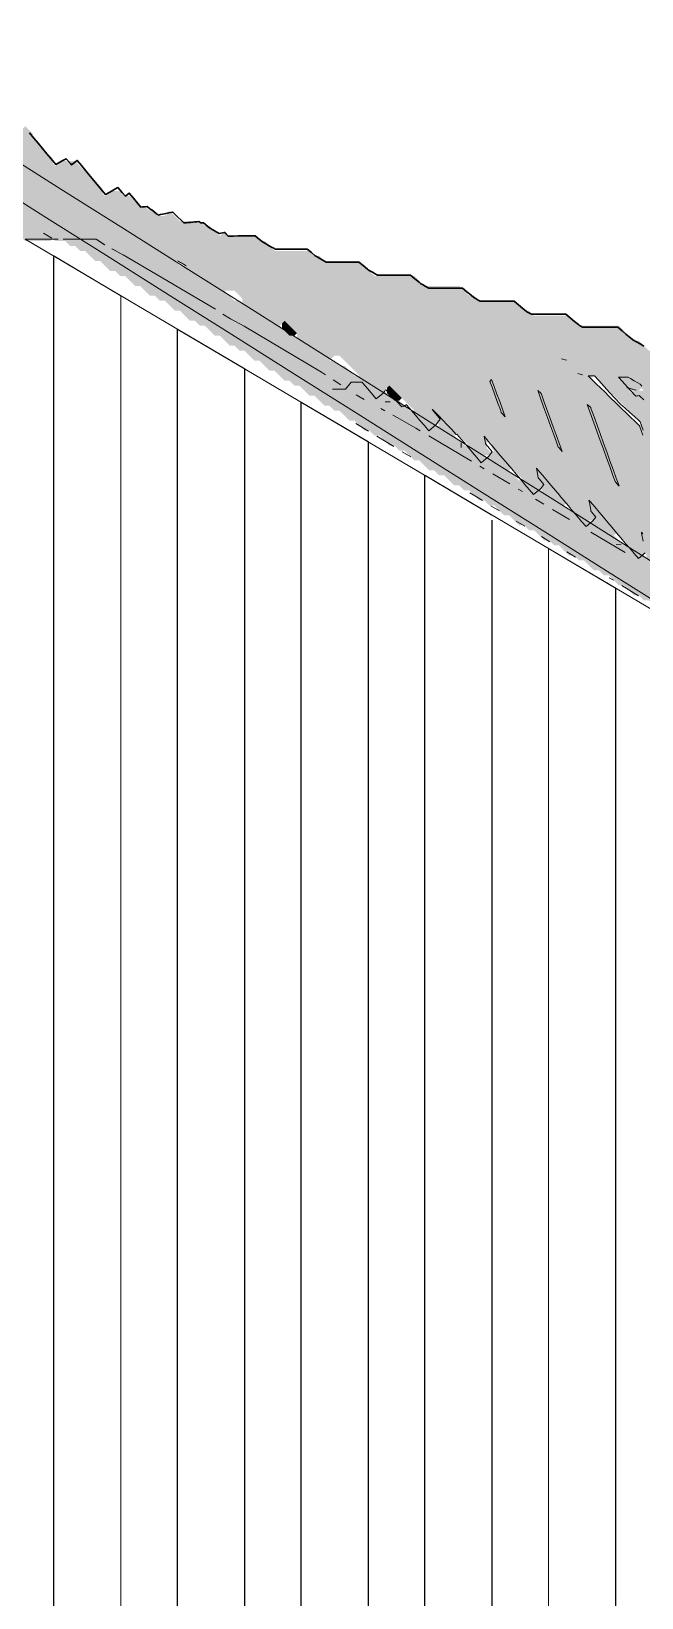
# Model space of a CAD drawing. Header units: millimetres. Extents: x 0 to 84100, y 0 to 59400.
# Drawn here: x 44568 to 45791, y 36104 to 39243 of the extents above; entities that cross this region are included whole.
import ezdxf

# ---------------------------------------------------------------- set-up
doc = ezdxf.new("R2010")
doc.units = ezdxf.units.MM
for name, color, linetype, lineweight in [('09_立面の外形', 7, 'Continuous', 30), ('10_見えがかり', 7, 'Continuous', 13), ('12_見えがかり（ガラス）', 5, 'Continuous', 9)]:
    doc.layers.add(name, color=color, linetype=linetype, lineweight=lineweight)

msp = doc.modelspace()

# ---------------------------------------------------------------- hatches: boundary and pattern name
at = {"layer": '10_見えがかり', "true_color": 0xe9dcc4}
h = msp.add_hatch(color=8, dxfattribs=at)
h.paths.add_polyline_path([(44280.3, 39198.1), (44315.3, 39163.1), (44325.3, 39163.1), (44345.3, 39183.1), (44370.3, 39158.1), (44370.3, 39148.1), (44415.3, 39103.1), (44435.3, 39103.1), (44445.3, 39113.1), (44455.3, 39113.1), (44470.3, 39098.1), (44470.3, 39088.1), (44515.3, 39043.1), (44545.3, 39043.1), (44555.3, 39053.1), (44570.3, 39038.1), (44570.3, 39028.1), (44610.3, 38988.1), (44610.3, 38978.1), (44615.3, 38973.1), (44625.3, 38983.1), (44655.3, 38983.1), (44710.3, 38928.1), (44710.3, 38918.1), (44715.3, 38913.1), (44725.3, 38923.1), (44745.3, 38923.1), (44755.3, 38913.1), (44765.3, 38913.1), (44785.3, 38893.1), (44795.3, 38893.1), (44805.3, 38883.1), (44815.3, 38883.1), (44825.3, 38873.1), (44835.3, 38873.1), (44845.3, 38883.1), (44865.3, 38863.1), (44905.3, 38863.1), (44915.3, 38853.1), (44925.3, 38853.1), (44945.3, 38833.1), (44955.3, 38843.1), (44965.3, 38833.1), (45015.3, 38833.1), (45025.3, 38823.1), (45035.3, 38823.1), (45055.3, 38803.1), (45125.3, 38803.1), (45135.3, 38793.1), (45145.3, 38793.1), (45155.3, 38783.1), (45225.3, 38783.1), (45255.3, 38753.1), (45335.3, 38753.1), (45355.3, 38733.1), (45425.3, 38733.1), (45445.3, 38713.1), (45455.3, 38713.1), (45465.3, 38703.1), (45535.3, 38703.1), (45555.3, 38683.1), (45565.3, 38683.1), (45575.3, 38673.1), (45645.3, 38673.1), (45665.3, 38653.1), (45745.3, 38653.1), (45775.3, 38623.1), (45785.3, 38623.1), (45805.3, 38603.1), (45815.3, 38603.1), (45825.3, 38593.1), (45835.3, 38593.1), (45865.3, 38563.1), (45875.3, 38563.1), (46030.3, 38408.1), (46030.3, 38398.1), (46100.3, 38328.1), (46100.3, 38318.1), (46110.3, 38308.1), (46110.3, 38298.1), (46110.3, 38288.1), (46120.3, 38278.1), (46120.3, 38258.1), (46130.3, 38248.1), (46130.3, 38228.1), (46140.3, 38218.1), (46140.3, 38208.1), (46150.3, 38198.1), (46150.3, 38178.1), (46160.3, 38168.1), (46160.3, 38148.1), (46170.3, 38138.1), (46170.3, 38118.1), (46180.3, 38108.1), (46180.3, 38098.1), (46190.3, 38088.1), (46190.3, 38068.1), (46200.3, 38058.1), (46200.3, 38018.1), (46210.3, 38008.1), (46210.3, 37968.1), (46220.3, 37958.1), (46220.3, 37948.1), (46205.3, 37933.1), (46160.3, 37978.1), (46160.3, 37988.1), (46115.3, 38033.1), (46110.3, 38028.1), (46110.3, 38008.1), (46105.3, 38003.1), (46095.3, 38003.1), (46050.3, 38048.1), (46050.3, 38058.1), (46005.3, 38103.1), (46000.3, 38098.1), (46000.3, 38088.1), (46010.3, 38078.1), (46010.3, 38068.1), (46005.3, 38063.1), (45995.3, 38063.1), (45940.3, 38118.1), (45940.3, 38128.1), (45905.3, 38163.1), (45900.3, 38158.1), (45900.3, 38148.1), (45910.3, 38138.1), (45895.3, 38123.1), (45880.3, 38138.1), (45830.3, 38188.1), (45830.3, 38198.1), (45795.3, 38233.1), (45790.3, 38228.1), (45790.3, 38218.1), (45800.3, 38208.1), (45800.3, 38198.1), (45795.3, 38193.1), (45785.3, 38193.1), (45770.3, 38208.1), (45720.3, 38258.1), (45720.3, 38268.1), (45695.3, 38293.1), (45690.3, 38288.1), (45690.3, 38278.1), (45700.3, 38268.1), (45695.3, 38263.1), (45675.3, 38263.1), (45660.3, 38278.1), (45600.3, 38338.1), (45600.3, 38348.1), (45585.3, 38363.1), (45580.3, 38358.1), (45580.3, 38348.1), (45590.3, 38338.1), (45590.3, 38328.1), (45585.3, 38323.1), (45575.3, 38333.1), (45565.3, 38333.1), (45550.3, 38348.1), (45495.3, 38403.1), (45490.3, 38408.1), (45490.3, 38418.1), (45485.3, 38423.1), (45480.3, 38418.1), (45480.3, 38408.1), (45490.3, 38398.1), (45485.3, 38393.1), (45475.3, 38393.1), (45465.3, 38403.1), (45455.3, 38403.1), (45440.3, 38418.1), (45395.3, 38463.1), (45385.3, 38463.1), (45375.3, 38453.1), (45365.3, 38463.1), (45355.3, 38463.1), (45330.3, 38488.1), (45325.3, 38493.1), (45285.3, 38533.1), (45275.3, 38523.1), (45265.3, 38523.1), (45255.3, 38533.1), (45245.3, 38533.1), (45185.3, 38593.1), (45175.3, 38593.1), (45165.3, 38583.1), (45145.3, 38603.1), (45135.3, 38603.1), (45115.3, 38623.1), (45105.3, 38623.1), (45100.3, 38628.1), (45100.3, 38638.1), (45075.3, 38663.1), (45065.3, 38653.1), (45055.3, 38653.1), (45035.3, 38673.1), (45025.3, 38673.1), (45005.3, 38693.1), (44995.3, 38693.1), (44990.3, 38698.1), (44990.3, 38708.1), (44975.3, 38723.1), (44945.3, 38723.1), (44925.3, 38743.1), (44915.3, 38743.1), (44905.3, 38753.1), (44895.3, 38753.1), (44865.3, 38783.1), (44855.3, 38783.1), (44845.3, 38793.1), (44835.3, 38793.1), (44825.3, 38803.1), (44815.3, 38803.1), (44795.3, 38823.1), (44785.3, 38823.1), (44765.3, 38843.1), (44755.3, 38843.1), (44735.3, 38863.1), (44725.3, 38863.1), (44715.3, 38873.1), (44705.3, 38873.1), (44685.3, 38893.1), (44675.3, 38893.1), (44655.3, 38913.1), (44645.3, 38913.1), (44635.3, 38923.1), (44625.3, 38923.1), (44605.3, 38943.1), (44595.3, 38943.1), (44575.3, 38963.1), (44565.3, 38963.1), (44555.3, 38973.1), (44545.3, 38973.1), (44525.3, 38993.1), (44515.3, 38993.1), (44495.3, 39013.1), (44485.3, 39013.1), (44465.3, 39033.1), (44455.3, 39033.1), (44445.3, 39043.1), (44435.3, 39043.1), (44415.3, 39063.1), (44405.3, 39063.1), (44385.3, 39083.1), (44375.3, 39083.1), (44365.3, 39093.1), (44355.3, 39093.1), (44335.3, 39113.1), (44325.3, 39113.1), (44305.3, 39133.1), (44295.3, 39133.1), (44275.3, 39153.1), (44265.3, 39153.1), (44255.3, 39163.1), (44245.3, 39163.1), (44240.3, 39158.1), (44240.3, 39148.1), (44225.3, 39133.1), (44215.3, 39133.1), (44205.3, 39123.1), (44195.3, 39123.1), (44185.3, 39113.1), (44175.3, 39113.1), (44155.3, 39093.1), (44145.3, 39093.1), (44135.3, 39083.1), (44095.3, 39083.1), (44085.3, 39073.1), (44055.3, 39073.1), (44045.3, 39063.1), (44015.3, 39063.1), (44005.3, 39053.1), (43945.3, 39053.1), (43935.3, 39043.1), (43875.3, 39043.1), (43865.3, 39033.1), (43535.3, 39033.1), (43525.3, 39043.1), (42125.3, 39043.1), (42115.3, 39053.1), (41175.3, 39053.1), (41145.3, 39083.1), (41135.3, 39083.1), (41100.3, 39118.1), (41100.3, 39128.1), (41105.3, 39133.1), (42535.3, 39133.1), (42545.3, 39123.1), (43925.3, 39123.1), (43935.3, 39133.1), (43995.3, 39133.1), (44005.3, 39143.1), (44035.3, 39143.1), (44045.3, 39153.1), (44085.3, 39153.1), (44095.3, 39163.1), (44125.3, 39163.1), (44135.3, 39173.1), (44145.3, 39173.1), (44155.3, 39183.1), (44165.3, 39183.1), (44185.3, 39203.1), (44195.3, 39203.1), (44205.3, 39213.1), (44215.3, 39213.1), (44220.3, 39218.1), (44220.3, 39228.1), (44235.3, 39243.1), (44245.3, 39243.1), (44280.3, 39208.1)])
h.paths.add_polyline_path([(45820.3, 38548.1), (45840.3, 38528.1), (45900.3, 38468.1), (45900.3, 38458.1), (45925.3, 38433.1), (45935.3, 38433.1), (45985.3, 38383.1), (45995.3, 38373.1), (46000.3, 38378.1), (45990.3, 38388.1), (45990.3, 38398.1), (45930.3, 38458.1), (45930.3, 38468.1), (45875.3, 38523.1), (45865.3, 38523.1), (45855.3, 38533.1), (45845.3, 38533.1), (45825.3, 38553.1)], flags=0)
h.paths.add_polyline_path([(45755.3, 38553.1), (45750.3, 38548.1), (45750.3, 38538.1), (45775.3, 38513.1), (45785.3, 38513.1), (45885.3, 38413.1), (45895.3, 38403.1), (45900.3, 38408.1), (45890.3, 38418.1), (45890.3, 38428.1), (45765.3, 38553.1)], flags=0)
h.paths.add_polyline_path([(45690.3, 38548.1), (45785.3, 38453.1), (45790.3, 38458.1), (45695.3, 38553.1)], flags=0)
h.paths.add_polyline_path([(45685.3, 38553.1), (45690.3, 38558.1), (45685.3, 38563.1), (45675.3, 38563.1), (45655.3, 38583.1), (45645.3, 38583.1), (45640.3, 38578.1), (45665.3, 38553.1)], flags=0)
at = {"layer": '12_見えがかり（ガラス）', "true_color": 0xdce9f2}
for points in [[(44255.3, 39163.1), (44265.3, 39153.1), (44275.3, 39153.1), (44295.3, 39133.1), (44305.3, 39133.1), (44325.3, 39113.1), (44335.3, 39113.1), (44355.3, 39093.1), (44365.3, 39093.1), (44375.3, 39083.1), (44385.3, 39083.1), (44405.3, 39063.1), (44415.3, 39063.1), (44435.3, 39043.1), (44445.3, 39043.1), (44455.3, 39033.1), (44465.3, 39033.1), (44485.3, 39013.1), (44495.3, 39013.1), (44515.3, 38993.1), (44525.3, 38993.1), (44545.3, 38973.1), (44555.3, 38973.1), (44565.3, 38963.1), (44575.3, 38963.1), (44595.3, 38943.1), (44605.3, 38943.1), (44625.3, 38923.1), (44635.3, 38923.1), (44645.3, 38913.1), (44655.3, 38913.1), (44675.3, 38893.1), (44685.3, 38893.1), (44705.3, 38873.1), (44715.3, 38873.1), (44725.3, 38863.1), (44735.3, 38863.1), (44755.3, 38843.1), (44765.3, 38843.1), (44785.3, 38823.1), (44795.3, 38823.1), (44815.3, 38803.1), (44825.3, 38803.1), (44835.3, 38793.1), (44845.3, 38793.1), (44865.3, 38773.1), (44875.3, 38773.1), (44895.3, 38753.1), (44905.3, 38753.1), (44915.3, 38743.1), (44925.3, 38743.1), (44945.3, 38723.1), (44955.3, 38723.1), (44975.3, 38703.1), (44985.3, 38703.1), (44995.3, 38693.1), (45005.3, 38693.1), (45025.3, 38673.1), (45035.3, 38673.1), (45055.3, 38653.1), (45065.3, 38653.1), (45085.3, 38633.1), (45095.3, 38633.1), (45105.3, 38623.1), (45115.3, 38623.1), (45135.3, 38603.1), (45145.3, 38603.1), (45165.3, 38583.1), (45175.3, 38583.1), (45185.3, 38573.1), (45195.3, 38573.1), (45215.3, 38553.1), (45225.3, 38553.1), (45245.3, 38533.1), (45255.3, 38533.1), (45265.3, 38523.1), (45275.3, 38523.1), (45295.3, 38503.1), (45305.3, 38503.1), (45325.3, 38483.1), (45335.3, 38483.1), (45355.3, 38463.1), (45365.3, 38463.1), (45375.3, 38453.1), (45385.3, 38453.1), (45405.3, 38433.1), (45415.3, 38433.1), (45435.3, 38413.1), (45445.3, 38413.1), (45455.3, 38403.1), (45465.3, 38403.1), (45485.3, 38383.1), (45495.3, 38383.1), (45515.3, 38363.1), (45525.3, 38363.1), (45545.3, 38343.1), (45555.3, 38343.1), (45565.3, 38333.1), (45575.3, 38333.1), (45595.3, 38313.1), (45605.3, 38313.1), (45625.3, 38293.1), (45635.3, 38293.1), (45645.3, 38283.1), (45655.3, 38283.1), (45675.3, 38263.1), (45685.3, 38263.1), (45705.3, 38243.1), (45715.3, 38243.1), (45725.3, 38233.1), (45735.3, 38233.1), (45755.3, 38213.1), (45765.3, 38213.1), (45785.3, 38193.1), (45795.3, 38193.1), (45815.3, 38173.1), (45825.3, 38173.1), (45835.3, 38163.1), (45845.3, 38163.1), (45865.3, 38143.1), (45875.3, 38143.1), (45895.3, 38123.1), (45905.3, 38123.1), (45915.3, 38113.1), (45925.3, 38113.1), (45945.3, 38093.1), (45955.3, 38093.1), (45975.3, 38073.1), (45985.3, 38073.1), (45995.3, 38063.1), (46005.3, 38063.1), (46025.3, 38043.1), (46035.3, 38043.1), (46055.3, 38023.1), (46065.3, 38023.1), (46085.3, 38003.1), (46095.3, 38003.1), (46105.3, 37993.1), (46115.3, 37993.1), (46135.3, 37973.1), (46145.3, 37973.1), (46165.3, 37953.1), (46175.3, 37953.1), (46185.3, 37943.1), (46195.3, 37943.1), (46215.3, 37923.1), (46225.3, 37923.1), (46230.3, 37918.1), (46230.3, 37888.1), (46220.3, 37878.1), (46220.3, 37858.1), (46215.3, 37853.1), (46205.3, 37853.1), (46185.3, 37873.1), (46175.3, 37873.1), (46165.3, 37883.1), (46155.3, 37883.1), (46135.3, 37903.1), (46125.3, 37903.1), (46115.3, 37913.1), (46105.3, 37913.1), (46085.3, 37933.1), (46075.3, 37933.1), (46065.3, 37943.1), (46055.3, 37943.1), (46035.3, 37963.1), (46025.3, 37963.1), (46015.3, 37973.1), (46005.3, 37973.1), (45985.3, 37993.1), (45975.3, 37993.1), (45955.3, 38013.1), (45945.3, 38013.1), (45935.3, 38023.1), (45925.3, 38023.1), (45905.3, 38043.1), (45895.3, 38043.1), (45885.3, 38053.1), (45875.3, 38053.1), (45855.3, 38073.1), (45845.3, 38073.1), (45835.3, 38083.1), (45825.3, 38083.1), (45805.3, 38103.1), (45795.3, 38103.1), (45785.3, 38113.1), (45775.3, 38113.1), (45755.3, 38133.1), (45745.3, 38133.1), (45725.3, 38153.1), (45715.3, 38153.1), (45705.3, 38163.1), (45695.3, 38163.1), (45675.3, 38183.1), (45665.3, 38183.1), (45655.3, 38193.1), (45645.3, 38193.1), (45625.3, 38213.1), (45615.3, 38213.1), (45605.3, 38223.1), (45595.3, 38223.1), (45575.3, 38243.1), (45565.3, 38243.1), (45555.3, 38253.1), (45545.3, 38253.1), (45525.3, 38273.1), (45515.3, 38273.1), (45495.3, 38293.1), (45485.3, 38293.1), (45475.3, 38303.1), (45465.3, 38303.1), (45445.3, 38323.1), (45435.3, 38323.1), (45425.3, 38333.1), (45415.3, 38333.1), (45395.3, 38353.1), (45385.3, 38353.1), (45375.3, 38363.1), (45365.3, 38363.1), (45345.3, 38383.1), (45335.3, 38383.1), (45315.3, 38403.1), (45305.3, 38403.1), (45295.3, 38413.1), (45285.3, 38413.1), (45265.3, 38433.1), (45255.3, 38433.1), (45245.3, 38443.1), (45235.3, 38443.1), (45215.3, 38463.1), (45205.3, 38463.1), (45185.3, 38483.1), (45175.3, 38483.1), (45165.3, 38493.1), (45155.3, 38493.1), (45135.3, 38513.1), (45125.3, 38513.1), (45105.3, 38533.1), (45095.3, 38533.1), (45085.3, 38543.1), (45075.3, 38543.1), (45055.3, 38563.1), (45045.3, 38563.1), (45025.3, 38583.1), (45015.3, 38583.1), (44995.3, 38603.1), (44985.3, 38603.1), (44975.3, 38613.1), (44965.3, 38613.1), (44945.3, 38633.1), (44935.3, 38633.1), (44915.3, 38653.1), (44905.3, 38653.1), (44895.3, 38663.1), (44885.3, 38663.1), (44865.3, 38683.1), (44855.3, 38683.1), (44835.3, 38703.1), (44825.3, 38703.1), (44815.3, 38713.1), (44805.3, 38713.1), (44785.3, 38733.1), (44775.3, 38733.1), (44755.3, 38753.1), (44745.3, 38753.1), (44735.3, 38763.1), (44725.3, 38763.1), (44705.3, 38783.1), (44695.3, 38783.1), (44675.3, 38803.1), (44665.3, 38803.1), (44655.3, 38813.1), (44645.3, 38813.1), (44635.3, 38823.1), (44615.3, 38823.1), (44605.3, 38833.1), (44595.3, 38833.1), (44575.3, 38853.1), (44565.3, 38853.1), (44555.3, 38863.1), (44545.3, 38863.1), (44525.3, 38883.1), (44515.3, 38883.1), (44505.3, 38893.1), (44495.3, 38893.1), (44475.3, 38913.1), (44465.3, 38913.1), (44455.3, 38923.1), (44445.3, 38923.1), (44425.3, 38943.1), (44415.3, 38943.1), (44395.3, 38963.1), (44385.3, 38963.1), (44375.3, 38973.1), (44365.3, 38973.1), (44345.3, 38993.1), (44335.3, 38993.1), (44325.3, 39003.1), (44315.3, 39003.1), (44295.3, 39023.1), (44285.3, 39023.1), (44275.3, 39033.1), (44265.3, 39033.1), (44245.3, 39053.1), (44235.3, 39053.1), (44225.3, 39063.1), (44215.3, 39063.1), (44200.3, 39078.1), (44200.3, 39098.1), (44220.3, 39118.1), (44220.3, 39128.1), (44240.3, 39148.1), (44240.3, 39158.1), (44245.3, 39163.1)], [(44205.3, 39123.1), (44210.3, 39118.1), (44210.3, 39108.1), (44200.3, 39098.1), (44200.3, 39078.1), (44215.3, 39063.1), (44225.3, 39063.1), (44235.3, 39053.1), (44245.3, 39053.1), (44265.3, 39033.1), (44275.3, 39033.1), (44285.3, 39023.1), (44295.3, 39023.1), (44315.3, 39003.1), (44325.3, 39003.1), (44335.3, 38993.1), (44345.3, 38993.1), (44365.3, 38973.1), (44375.3, 38973.1), (44385.3, 38963.1), (44395.3, 38963.1), (44415.3, 38943.1), (44425.3, 38943.1), (44445.3, 38923.1), (44455.3, 38923.1), (44465.3, 38913.1), (44475.3, 38913.1), (44495.3, 38893.1), (44505.3, 38893.1), (44515.3, 38883.1), (44525.3, 38883.1), (44545.3, 38863.1), (44555.3, 38863.1), (44565.3, 38853.1), (44575.3, 38853.1), (44595.3, 38833.1), (44605.3, 38833.1), (44610.3, 38828.1), (44605.3, 38823.1), (44555.3, 38823.1), (44545.3, 38833.1), (44475.3, 38833.1), (44465.3, 38843.1), (44455.3, 38843.1), (44445.3, 38853.1), (44435.3, 38853.1), (44425.3, 38863.1), (44415.3, 38863.1), (44405.3, 38873.1), (44395.3, 38873.1), (44385.3, 38883.1), (44375.3, 38883.1), (44365.3, 38893.1), (44355.3, 38893.1), (44345.3, 38903.1), (44335.3, 38903.1), (44325.3, 38913.1), (44315.3, 38913.1), (44305.3, 38923.1), (44295.3, 38923.1), (44285.3, 38933.1), (44275.3, 38933.1), (44265.3, 38943.1), (44255.3, 38943.1), (44245.3, 38953.1), (44235.3, 38953.1), (44225.3, 38963.1), (44215.3, 38963.1), (44205.3, 38973.1), (44195.3, 38973.1), (44185.3, 38983.1), (44175.3, 38983.1), (44165.3, 38993.1), (44155.3, 38993.1), (44145.3, 39003.1), (44135.3, 39003.1), (44125.3, 39013.1), (44115.3, 39013.1), (44100.3, 39028.1), (44100.3, 39038.1), (44120.3, 39058.1), (44120.3, 39068.1), (44145.3, 39093.1), (44155.3, 39093.1), (44175.3, 39113.1), (44185.3, 39113.1), (44195.3, 39123.1)], [(45100.3, 38638.1), (45095.3, 38633.1), (45085.3, 38633.1), (45070.3, 38648.1), (45070.3, 38658.1), (45075.3, 38663.1)], [(45675.3, 38563.1), (45685.3, 38563.1), (45690.3, 38558.1), (45685.3, 38553.1), (45665.3, 38553.1), (45640.3, 38578.1), (45645.3, 38583.1), (45655.3, 38583.1)], [(45790.3, 38528.1), (45785.3, 38523.1), (45765.3, 38523.1), (45750.3, 38538.1), (45750.3, 38548.1), (45755.3, 38553.1), (45765.3, 38553.1)], [(45310.3, 38508.1), (45305.3, 38503.1), (45295.3, 38503.1), (45280.3, 38518.1), (45280.3, 38528.1), (45285.3, 38533.1)], [(45890.3, 38428.1), (45890.3, 38418.1), (45885.3, 38413.1), (45785.3, 38513.1), (45775.3, 38513.1), (45770.3, 38518.1), (45775.3, 38523.1), (45795.3, 38523.1)], [(45420.3, 38438.1), (45415.3, 38433.1), (45405.3, 38433.1), (45380.3, 38458.1), (45385.3, 38463.1), (45395.3, 38463.1)], [(45530.3, 38368.1), (45525.3, 38363.1), (45515.3, 38363.1), (45495.3, 38383.1), (45485.3, 38383.1), (45480.3, 38388.1), (45495.3, 38403.1)], [(45600.3, 38348.1), (45600.3, 38338.1), (45640.3, 38298.1), (45635.3, 38293.1), (45625.3, 38293.1), (45605.3, 38313.1), (45595.3, 38313.1), (45590.3, 38318.1), (45590.3, 38338.1), (45580.3, 38348.1), (45580.3, 38358.1), (45585.3, 38363.1)], [(45720.3, 38268.1), (45720.3, 38258.1), (45740.3, 38238.1), (45735.3, 38233.1), (45725.3, 38233.1), (45715.3, 38243.1), (45705.3, 38243.1), (45690.3, 38258.1), (45700.3, 38268.1), (45690.3, 38278.1), (45690.3, 38288.1), (45695.3, 38293.1)], [(45830.3, 38198.1), (45830.3, 38188.1), (45850.3, 38168.1), (45845.3, 38163.1), (45835.3, 38163.1), (45825.3, 38173.1), (45815.3, 38173.1), (45800.3, 38188.1), (45800.3, 38208.1), (45790.3, 38218.1), (45790.3, 38228.1), (45795.3, 38233.1)]]:
    msp.add_hatch(color=8, dxfattribs=at).paths.add_polyline_path(points)

# ---------------------------------------------------------------- linework, layer by layer
at = {"layer": '09_立面の外形'}
msp.add_lwpolyline([(44564.2, 39039.6), (44572.8, 39029.1), (44581.5, 39018.7), (44598.8, 38997.8), (44607.5, 38987.3), (44616.5, 38976.4), (44624.6, 38980.8), (44631, 38984.3), (44637.3, 38987.8), (44645.9, 38978), (44648.3, 38975.3), (44659.5, 38984.5), (44668.1, 38974.1), (44685.5, 38953.2), (44702.8, 38932.3), (44711.4, 38921.8), (44716, 38916.3), (44723.5, 38920.4), (44729.4, 38923.6), (44735.3, 38926.8), (44741.2, 38930), (44749.9, 38920.2), (44756.2, 38913.1), (44763.4, 38919), (44772.1, 38908.6), (44780.8, 38898.1), (44786.9, 38890.8), (44790.5, 38891.2), (44795, 38891.7), (44799.9, 38892.2), (44807.9, 38885.2), (44809.1, 38885.2), (44817.7, 38878.1), (44819.4, 38876.6), (44820.9, 38875.8), (44822.2, 38875), (44826.8, 38876), (44834.8, 38877.6), (44842.9, 38879.2), (44851.1, 38880.9), (44860.1, 38872.1), (44868.8, 38863.7), (44873.5, 38859.1), (44875.5, 38859.1), (44878.8, 38859.4), (44882.9, 38859.9), (44887, 38860.3), (44891.1, 38860.7), (44895.1, 38861.2), (44899.2, 38861.6), (44903.7, 38862.1), (44907.1, 38859.1), (44912.8, 38859.1), (44921.5, 38851.9), (44925.2, 38848.8), (44925.9, 38848.5), (44930, 38846.1), (44934.1, 38843.8), (44938.2, 38841.5), (44942.3, 38839.1), (44944.4, 38837.9), (44947.5, 38838.6), (44955, 38840), (44962.3, 38832.9), (44964.5, 38832.9), (44973.1, 38832.9), (44981.8, 38833), (44990.5, 38833), (44999.2, 38833), (45007.9, 38833), (45016.6, 38833), (45025.3, 38825.8), (45031, 38821), (45035.4, 38818.5), (45044.4, 38813.4), (45048.9, 38810.8), (45053.4, 38808.3), (45056, 38806.8), (45059.5, 38806.8), (45068.2, 38806.8), (45076.9, 38806.8), (45085.6, 38806.8), (45094.3, 38806.8), (45103, 38806.8), (45111.7, 38806.9), (45120.4, 38806.9), (45129, 38799.7), (45136.9, 38793.2), (45140.8, 38790.9), (45145.7, 38788.1), (45150.6, 38785.3), (45155.5, 38782.5), (45158.7, 38780.7), (45163.2, 38780.7), (45180.7, 38780.7), (45189.4, 38780.7), (45198.1, 38780.7), (45206.8, 38780.7), (45224.2, 38780.7), (45232.8, 38773.6), (45241.5, 38766.4), (45242.7, 38765.3), (45246.2, 38763.3), (45251.5, 38760.3), (45256.8, 38757.2), (45261.5, 38754.5), (45267, 38754.5), (45275.7, 38754.6), (45284.4, 38754.6), (45293.1, 38754.6), (45301.8, 38754.6), (45310.5, 38754.6), (45319.2, 38754.6), (45327.9, 38754.6), (45336.6, 38747.4), (45345.2, 38740.3), (45348.6, 38737.4), (45351.6, 38735.7), (45357.3, 38732.4), (45363, 38729.1), (45364.3, 38728.4), (45370.7, 38728.4), (45379.4, 38728.4), (45388.2, 38728.4), (45396.9, 38728.4), (45414.3, 38728.5), (45423, 38728.5), (45431.7, 38728.5), (45440.4, 38721.3), (45449, 38714.1), (45454.6, 38709.5), (45457, 38708.1), (45463.1, 38704.6), (45467.1, 38702.3), (45474.5, 38702.3), (45483.2, 38702.3), (45500.6, 38702.3), (45509.3, 38702.3), (45518.1, 38702.3), (45526.8, 38702.4), (45535.5, 38702.4), (45552.8, 38688), (45560.5, 38681.6), (45562.4, 38680.5), (45568.9, 38676.7), (45569.9, 38676.2), (45578.2, 38676.2), (45586.9, 38676.2), (45595.7, 38676.2), (45604.4, 38676.2), (45613.1, 38676.2), (45621.8, 38676.2), (45630.5, 38676.2), (45639.3, 38676.2), (45647.9, 38669.1), (45656.5, 38661.9), (45665.2, 38654.7), (45666.5, 38653.6), (45667.8, 38652.9), (45672.7, 38650), (45682, 38650), (45690.7, 38650), (45699.4, 38650.1), (45708.1, 38650.1), (45716.9, 38650.1), (45725.6, 38650.1), (45734.3, 38650.1), (45743, 38650.1), (45751.7, 38642.9), (45760.3, 38635.8), (45769, 38628.6), (45772.5, 38625.6), (45773.2, 38625.2), (45780.6, 38620.9), (45787.9, 38616.7), (45795.3, 38612.4)], dxfattribs=at)
at = {"layer": '10_見えがかり'}
for points in [[(44564.2, 39039.6), (44572.8, 39029.1), (44581.5, 39018.7), (44590.1, 39008.2), (44598.8, 38997.8), (44607.5, 38987.3), (44616.1, 38976.9), (44616.5, 38976.4), (44618.3, 38977.4), (44624.6, 38980.8), (44631, 38984.3), (44637.3, 38987.8), (44645.9, 38978), (44648.3, 38975.3), (44659.5, 38984.5), (44668.1, 38974.1), (44685.5, 38953.2), (44694.1, 38942.7), (44702.8, 38932.3), (44711.4, 38921.8), (44716, 38916.3), (44717.6, 38917.2), (44723.5, 38920.4), (44729.4, 38923.6), (44735.3, 38926.8), (44741.2, 38930), (44749.9, 38920.2), (44756.2, 38913.1), (44763.4, 38919), (44772.1, 38908.6), (44780.8, 38898.1), (44786.9, 38890.8), (44790.5, 38891.2), (44795, 38891.7), (44799.5, 38892.2), (44799.9, 38891.8), (44800.1, 38892), (44807.9, 38885.2), (44809.1, 38885.2), (44817.7, 38878.1), (44819.4, 38876.6), (44820.9, 38875.8), (44822.2, 38875), (44826.8, 38876), (44834.8, 38877.6), (44842.9, 38879.2), (44851, 38880.9), (44851.4, 38880.5), (44851.5, 38880.5), (44860.1, 38872.1), (44868.8, 38863.7), (44873.5, 38859.1), (44875.5, 38859.1), (44878.8, 38859.4), (44882.9, 38859.9), (44887, 38860.3), (44891.1, 38860.7), (44895.1, 38861.2), (44899.2, 38861.6), (44903.3, 38862.1), (44903.8, 38861.7), (44903.9, 38861.9), (44907.1, 38859.1), (44912.8, 38859.1), (44921.5, 38851.9), (44925.2, 38848.8), (44925.9, 38848.5), (44930, 38846.1), (44934.1, 38843.8), (44938.2, 38841.5), (44942.3, 38839.1), (44944.4, 38837.9), (44947.5, 38838.6), (44954.9, 38840), (44955.3, 38839.6), (44955.4, 38839.7), (44962.3, 38832.9), (44964.5, 38832.9), (44973.1, 38832.9), (44981.8, 38833), (44990.5, 38833), (44999.2, 38833), (45007.9, 38833), (45016.6, 38833), (45025.3, 38825.8), (45031, 38821), (45035.4, 38818.5), (45039.9, 38816), (45044.4, 38813.4), (45048.9, 38810.8), (45053.4, 38808.3), (45056, 38806.8), (45059.5, 38806.8), (45068.2, 38806.8), (45076.9, 38806.8), (45085.6, 38806.8), (45094.3, 38806.8), (45103, 38806.8), (45111.7, 38806.9), (45120.4, 38806.9), (45129, 38799.7), (45136.9, 38793.2), (45140.8, 38790.9), (45145.7, 38788.1), (45150.6, 38785.3), (45155.5, 38782.5), (45158.7, 38780.7), (45163.2, 38780.7), (45172, 38780.7), (45180.7, 38780.7), (45189.4, 38780.7), (45198.1, 38780.7), (45206.8, 38780.7), (45224.2, 38780.7), (45232.8, 38773.6), (45241.5, 38766.4), (45242.7, 38765.3), (45246.2, 38763.3), (45251.5, 38760.3), (45256.8, 38757.2), (45261.5, 38754.5), (45267, 38754.5), (45275.7, 38754.6), (45284.4, 38754.6), (45293.1, 38754.6), (45301.8, 38754.6), (45310.5, 38754.6), (45319.2, 38754.6), (45327.9, 38754.6), (45336.6, 38747.4), (45345.2, 38740.3), (45348.6, 38737.4), (45351.6, 38735.7), (45357.3, 38732.4), (45363, 38729.1), (45364.3, 38728.4), (45370.7, 38728.4), (45379.4, 38728.4), (45388.2, 38728.4), (45396.9, 38728.4), (45414.3, 38728.5), (45423, 38728.5), (45431.7, 38728.5), (45440.4, 38721.3), (45449, 38714.1), (45454.6, 38709.5), (45457, 38708.1), (45463.1, 38704.6), (45467.1, 38702.3), (45474.5, 38702.3), (45483.2, 38702.3), (45500.6, 38702.3), (45509.3, 38702.3), (45518.1, 38702.3), (45526.8, 38702.4), (45535.5, 38702.4), (45552.8, 38688), (45560.5, 38681.6), (45562.4, 38680.5), (45568.9, 38676.7), (45569.9, 38676.2), (45578.2, 38676.2), (45586.9, 38676.2), (45595.7, 38676.2), (45604.4, 38676.2), (45613.1, 38676.2), (45621.8, 38676.2), (45630.5, 38676.2), (45639.3, 38676.2), (45647.9, 38669.1), (45656.5, 38661.9), (45665.2, 38654.7), (45666.5, 38653.6), (45667.8, 38652.9), (45672.7, 38650), (45673.2, 38650), (45682, 38650), (45690.7, 38650), (45699.4, 38650.1), (45708.1, 38650.1), (45716.9, 38650.1), (45725.6, 38650.1), (45734.3, 38650.1), (45743, 38650.1), (45751.7, 38642.9), (45760.3, 38635.8), (45769, 38628.6), (45772.5, 38625.6), (45773.2, 38625.2), (45780.6, 38620.9), (45787.9, 38616.7), (45795.3, 38612.4)], [(44555.4, 38826.3), (44621.6, 38826.4)], [(46215, 37846.1), (44555.4, 38826.3)], [(44631.1, 38826.4), (44697.3, 38826.5)], [(44715.1, 38815.3), (44697.3, 38826.5)], [(44714.4, 38815.5), (44700.3, 38824.4)], [(44729.3, 38807.3), (44736.8, 38803.2)], [(44771.4, 38784.2), (44731.2, 38806.4)], [(44611.9, 38792.9), (44746.9, 38713.2)], [(44611.9, 38792.9), (44611.9, 33963.1)], [(44747.3, 38713.2), (44612.4, 38792.9)], [(44612.4, 38792.9), (44612.4, 33963.1)], [(44751.8, 38795), (44771.4, 38784.2)], [(44936.8, 38686.1), (44771.4, 38784.2)], [(44746.9, 33963.1), (44746.9, 38713.2)], [(44747.3, 33963.1), (44747.3, 38713.2)], [(44966.6, 38667), (44951.7, 38676.6)], [(44859.9, 38646.5), (44994.9, 38566.8)], [(44859.9, 38646.5), (44859.9, 33963.1)], [(44995.3, 38566.8), (44860.4, 38646.5)], [(44860.4, 38646.5), (44860.4, 33963.1)], [(44966.6, 38667), (44994.2, 38652)], [(45149.3, 38560), (44994.2, 38652)], [(44994.9, 33963.1), (44994.9, 38566.8)], [(44995.3, 33963.1), (44995.3, 38566.8)], [(45157, 38555), (45149.3, 38560)], [(45748.4, 38496), (45737.6, 38507.8), (45726.8, 38519.6), (45716, 38531.5), (45705.2, 38543.3), (45696.8, 38552.5), (45689.2, 38552.5), (45683.9, 38552.5), (45691.3, 38545.3), (45700, 38536.9), (45708.6, 38528.5), (45716.9, 38520.5), (45725.5, 38512.1), (45742.8, 38495.3), (45751.4, 38486.9), (45760.1, 38478.5), (45768.7, 38470.1), (45777.4, 38461.7), (45786, 38453.3), (45785.9, 38453.3), (45786.5, 38452.7), (45793.3, 38434)], [(45763.9, 38550.1), (45756.7, 38550), (45748, 38550), (45744.4, 38550), (45745.9, 38548.4), (45757.4, 38535.9), (45768.9, 38523.3), (45779.1, 38512.1), (45779.8, 38512.2), (45781.9, 38512.6), (45784, 38512.9), (45786.1, 38513.3), (45786.5, 38512.8), (45786.6, 38512.9), (45795.2, 38504.4)], [(45791.5, 38532.1), (45787.8, 38536.2), (45783.6, 38538.6), (45776.3, 38542.9), (45768.9, 38547.1), (45763.9, 38550.1)], [(45798.4, 38198), (45784.6, 38186.6), (45775.8, 38196.9), (45767.1, 38207.2), (45758.3, 38217.5), (45749.6, 38227.9), (45740.8, 38238.2), (45732.1, 38248.5), (45732, 38248.5), (45723.3, 38258.9), (45714.5, 38269.2), (45705.8, 38279.5), (45697, 38289.9), (45688.3, 38300.2), (45685.4, 38303.6), (45686.3, 38298.7), (45687.6, 38291.4), (45689, 38284.2), (45689.5, 38281), (45690.3, 38280), (45699, 38269.5), (45698.1, 38268.3), (45697.6, 38267.7), (45697.1, 38267), (45695.7, 38265.2), (45695.2, 38264.5), (45694.7, 38263.9), (45694.3, 38263.3), (45693.8, 38262.7), (45693.3, 38262), (45679.5, 38250.6), (45670.7, 38260.9), (45662, 38271.2), (45653.2, 38281.6), (45644.5, 38291.9), (45635.7, 38302.2), (45627, 38312.5), (45627, 38312.6), (45609.5, 38333.2), (45592, 38353.9), (45583.2, 38364.2), (45580.3, 38367.6), (45581.7, 38360.1), (45582.9, 38353.3), (45583.8, 38348.6), (45586.4, 38345.5), (45595, 38335), (45594.5, 38334.3), (45593.9, 38333.6), (45593.3, 38332.8), (45592.8, 38332.1), (45592.2, 38331.3), (45591.6, 38330.6), (45591.1, 38329.8), (45590.5, 38329.1), (45589.4, 38327.6), (45588.2, 38326.1), (45574.4, 38314.6), (45565.6, 38324.9), (45556.9, 38335.2), (45548.1, 38345.6), (45539.4, 38355.9), (45530.6, 38366.2), (45521.9, 38376.5), (45521.9, 38376.6), (45513.1, 38386.9), (45504.4, 38397.2), (45495.6, 38407.6), (45486.9, 38417.9), (45478.1, 38428.2), (45475.2, 38431.6), (45475.9, 38427.7), (45477.1, 38421.5), (45478, 38416.3), (45482.4, 38411), (45491.1, 38400.6), (45490.4, 38399.7), (45489.8, 38398.8), (45489.1, 38397.9), (45488.4, 38397.1), (45487.8, 38396.2), (45487.1, 38395.3), (45486.4, 38394.4), (45485.8, 38393.6), (45485.1, 38392.7), (45484.5, 38391.8), (45483.8, 38390.9), (45483.1, 38390.1), (45469.3, 38378.6), (45460.5, 38388.9), (45451.8, 38399.3), (45443, 38409.6), (45434.3, 38419.9), (45425.5, 38430.2), (45420.7, 38436), (45419.5, 38435.4), (45410.4, 38445), (45401.4, 38454.6), (45392.3, 38464.2), (45383.2, 38473.8), (45374.1, 38483.4), (45372.1, 38485.6), (45371.4, 38485), (45378.5, 38476.5), (45387.1, 38466.1), (45385.6, 38464.1), (45384.9, 38463.1), (45384.1, 38462.1), (45383.3, 38461.1), (45382.6, 38460.1), (45381.8, 38459.1), (45381.1, 38458.1), (45380.3, 38457.1), (45379.6, 38456.1), (45378.8, 38455.1), (45378, 38454.1), (45364.2, 38442.6), (45355.5, 38452.9), (45346.7, 38463.3), (45338, 38473.6), (45329.2, 38483.9), (45320.5, 38494.2), (45319.7, 38495.2), (45317.4, 38493.9), (45314, 38492.2), (45310.6, 38490.4), (45301.5, 38500), (45292.4, 38509.6), (45283.3, 38519.2), (45278, 38524.8), (45277.2, 38523.7), (45276.4, 38522.6), (45275.5, 38521.4), (45273.8, 38519.2), (45273, 38518.1), (45259.1, 38506.6), (45241.6, 38527.3), (45232.9, 38537.6), (45230.9, 38539.9), (45222.1, 38539.9), (45208.6, 38539.9), (45197.1, 38526.2), (45171.1, 38526.2)], [(45187.8, 38534.8), (45172.4, 38544.9)], [(45490.3, 38545.6), (45487, 38541.6), (45491.4, 38529.8), (45496.9, 38514.6), (45502.4, 38499.5), (45507.9, 38484.3), (45509.7, 38479.4), (45512.2, 38476.6), (45517.4, 38470.6), (45517.5, 38470.7), (45506.5, 38501), (45501, 38516.2), (45495.4, 38531.4), (45490.3, 38545.6)], [(45596.5, 38485.4), (45602.5, 38469), (45608.4, 38452.7), (45614.3, 38436.3), (45620.3, 38420), (45623.9, 38410), (45624.8, 38409), (45631.6, 38401.3), (45631.6, 38401.4), (45625.6, 38417.9), (45619.7, 38434.3), (45613.7, 38450.7), (45607.8, 38467), (45595.9, 38499.8), (45590, 38516.2), (45589.6, 38517.2), (45582.7, 38523.3), (45584.6, 38518.1), (45590.6, 38501.7), (45596.5, 38485.4)], [(45107.9, 38500), (45242.9, 38420.3)], [(45107.9, 38500), (45107.9, 33963.1)], [(45243.3, 38420.3), (45108.4, 38500)], [(45108.4, 38500), (45108.4, 33963.1)], [(45218.7, 38514.6), (45235.1, 38505.5)], [(45267.9, 38487.3), (45276.1, 38482.7)], [(45287.1, 38500.9), (45277.2, 38500.4)], [(45682.1, 38495.1), (45695.3, 38458.5), (45708.1, 38423.4), (45714.4, 38405.9), (45720.8, 38388.3), (45727.1, 38370.8), (45733.5, 38353.2), (45738.1, 38340.7), (45745.6, 38332.1), (45745.7, 38332.1), (45740.1, 38347.6), (45733.7, 38365.1), (45727.4, 38382.7), (45721, 38400.3), (45714.7, 38417.8), (45708.3, 38435.4), (45695.6, 38470.6), (45689.2, 38488.1), (45688.9, 38489), (45682.1, 38495.1)], [(45794.4, 38443.7), (45788.2, 38460.7), (45785.7, 38463), (45776.4, 38471.2), (45767.1, 38479.5), (45757.7, 38487.8), (45748.4, 38496)], [(45292.5, 38473.6), (45300.7, 38469)], [(45338.6, 38447.7), (45300.7, 38469)], [(45347.1, 38442.6), (45338.6, 38447.7)], [(45449.8, 38381.7), (45364.2, 38432.4)], [(45242.9, 33963.1), (45242.9, 38420.3)], [(45243.3, 33963.1), (45243.3, 38420.3)], [(45429.2, 38408.8), (45429.2, 38418.5)], [(45475.4, 38366.5), (45466.9, 38371.5)], [(45356, 38353.5), (45490.9, 38273.8)], [(45356, 38353.5), (45356, 33963.1)], [(45491.3, 38273.8), (45356.4, 38353.5)], [(45356.4, 38353.5), (45356.4, 33963.1)], [(45526.7, 38336), (45492.5, 38356.3)], [(45552.4, 38320.8), (45543.8, 38325.9)], [(45595.2, 38295.4), (45578, 38305.5)], [(45646.5, 38264.9), (45612.3, 38285.2)], [(45490.9, 33963.1), (45490.9, 38263.8)], [(45491.3, 33963.1), (45491.3, 38263.8)], [(45757.7, 38199), (45689.2, 38239.6)], [(45793.4, 38236.2), (45790.5, 38239.6), (45790.9, 38237.2), (45793.8, 38221.7)], [(45604, 38207), (45738.9, 38127.3)], [(45604, 38207), (45604, 33963.1)], [(45739.4, 38127.3), (45604.4, 38207)], [(45604.4, 38207), (45604.4, 33963.1)], [(45749.8, 38215.3), (45740.1, 38214.8)], [(45738.9, 33963.1), (45738.9, 38127.3)], [(45739.4, 33963.1), (45739.4, 38127.3)]]:
    msp.add_lwpolyline(points, dxfattribs=at)
at = {"layer": '12_見えがかり（ガラス）'}
for points in [[(44626.6, 38926.9), (44501, 39006)], [(44592.6, 38872.8), (44467, 38951.9)], [(44752.2, 38847.8), (44626.6, 38926.9)], [(44718.2, 38793.7), (44592.6, 38872.8)], [(44591.8, 38838.8), (44608.8, 38828.5)], [(44608.8, 38828.5), (44591.8, 38838.8)], [(44877.8, 38768.7), (44752.2, 38847.8)], [(44843.8, 38714.5), (44718.2, 38793.7)], [(44878.1, 38774), (44861.3, 38783.3)], [(44861.3, 38782.8), (44878.1, 38773.5)], [(45003.3, 38689.5), (44877.8, 38768.7)], [(44969.3, 38635.4), (44843.8, 38714.5)], [(45128.9, 38610.4), (45003.3, 38689.5)], [(45094.9, 38556.3), (44969.3, 38635.4)], [(45254.5, 38531.3), (45128.9, 38610.4)], [(45640.1, 38584.3), (45630.5, 38586.8)], [(45220.5, 38477.2), (45094.9, 38556.3)], [(45672.1, 38555), (45663.1, 38557.6)], [(45663.3, 38557.5), (45672.3, 38554.9)], [(45380.1, 38452.1), (45254.5, 38531.3)], [(45779.6, 38523.9), (45761.6, 38529.1)], [(45761.9, 38529), (45779.8, 38523.8)], [(45218.1, 38457.4), (45243.5, 38442)], [(45243.5, 38442), (45218.1, 38457.4)], [(45346.1, 38398), (45220.5, 38477.2)], [(45260.4, 38431.7), (45294.2, 38411)], [(45294.2, 38411), (45260.4, 38431.7)], [(45505.7, 38373), (45380.1, 38452.1)], [(45311.2, 38400.7), (45328.1, 38390.4)], [(45328.1, 38390.4), (45311.2, 38400.7)], [(45471.6, 38318.9), (45346.1, 38398)], [(45631.2, 38293.9), (45505.7, 38373)], [(45446.6, 38318.3), (45463.5, 38308)], [(45463.5, 38308), (45446.6, 38318.3)], [(45463.5, 38308), (45471.9, 38302.8)], [(45471.9, 38302.8), (45463.5, 38308)], [(45597.2, 38239.8), (45471.6, 38318.9)], [(45488.9, 38292.5), (45505.8, 38282.2)], [(45505.8, 38282.2), (45488.9, 38292.5)], [(45756.8, 38214.8), (45631.2, 38293.9)], [(45539.6, 38261.6), (45556.6, 38251.3)], [(45556.6, 38251.3), (45539.6, 38261.6)], [(45722.8, 38160.6), (45597.2, 38239.8)], [(45590.4, 38230.7), (45607.3, 38220.4)], [(45607.3, 38220.4), (45590.4, 38230.7)], [(45882.4, 38135.6), (45756.8, 38214.8)], [(45641.2, 38199.7), (45658.1, 38189.4)], [(45658.1, 38189.4), (45641.2, 38199.7)], [(45848.4, 38081.5), (45722.8, 38160.6)], [(45725.8, 38148.2), (45734.3, 38143)], [(45734.3, 38143), (45725.8, 38148.2)], [(45751.2, 38132.7), (45785, 38112.1)], [(45785, 38112.1), (45751.2, 38132.7)]]:
    msp.add_lwpolyline(points, dxfattribs=at)

doc.saveas('drawing.dxf')
